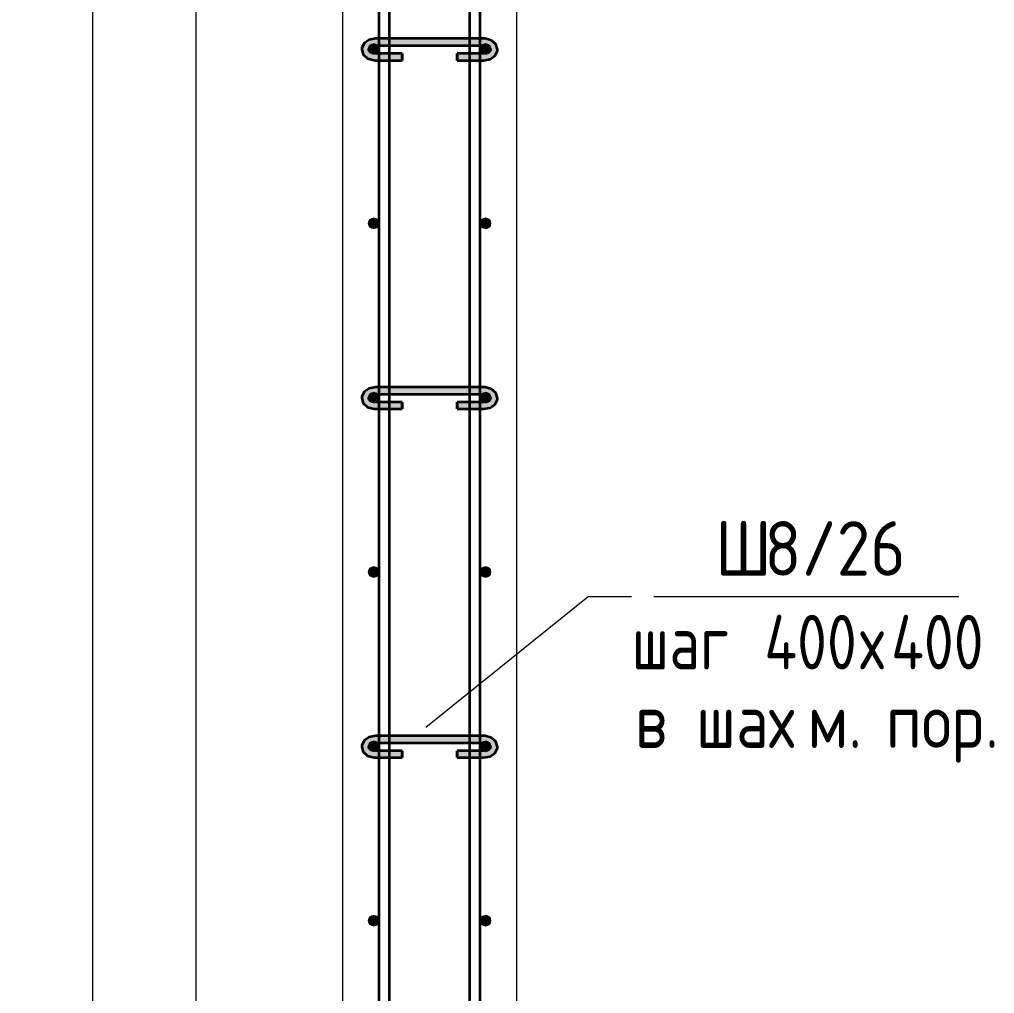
# Model space of a CAD drawing. Header units: millimetres. Extents: x -737 to 48133, y -5064 to 36443.
# Drawn here: x 32878 to 33996, y 16 to 1134 of the extents above; entities that cross this region are included whole.
import ezdxf

# ---------------------------------------------------------------- set-up
doc = ezdxf.new("R2010")
doc.units = ezdxf.units.MM
for name, color, linetype, lineweight in [('AA_Dim', 7, 'Continuous', 9), ('AA_Dim-25', 7, 'Continuous', 9), ('AA_Oformlenie', 7, 'Continuous', 9), ('AA_Vinoska', 7, 'Continuous', 9), ('AF_Stena_Опалубка', 253, 'Continuous', 20), ('Gen_Text', 7, 'Continuous', 9), ('KR_Armatura', 7, 'Continuous', 20), ('KR_Armatura_Tonkie', 7, 'Continuous', 20)]:
    doc.layers.add(name, color=color, linetype=linetype, lineweight=lineweight)
doc.styles.add('ISOCPEUR_6', font='isocpeur.TTF', dxfattribs={"width": 0.9, "height": 62.5})
doc.styles.add('ISOCPEUR_7', font='isocpeur.TTF', dxfattribs={"width": 0.85, "height": 62.5})
doc.styles.add('ISOCPEUR_8', font='isocpeur.TTF', dxfattribs={"width": 0.8, "height": 62.5})
doc.dimstyles.new('05_Округл_5мм__прозр__3', dxfattribs={"dimscale": 304.8, "dimtxt": 62.672186, "dimasz": 0.139436, "dimexe": 0.123031, "dimexo": 0.082021, "dimgap": 0.008202, "dimtad": 1, "dimdec": 0, "dimrnd": 5, "dimdsep": 46, "dimtxsty": 'ISOCPEUR_6', "dimblk1": 'OBLIQUE', "dimblk2": 'OBLIQUE', "dimsah": 1, "dimcen": 0.09, "dimdle": 0.123031, "dimazin": 0, "dimtfac": 1, "dimtdec": 4, "dimtix": 1, "dimtmove": 0, "dimatfit": 3, "dimfxl": 1, "dimtvp": 1, "dimtolj": 1, "dimtzin": 0, "dimlwd": 18, "dimlwe": 18, "dimarcsym": 2})

# ---------------------------------------------------------------- blocks, each defined once
blk = doc.blocks.new('261_Шпилька массив _НесАрм_РабПлоск_ - 8 А240-V6-1-1 Армирование')
at = {"layer": 'KR_Armatura_Tonkie', "lineweight": 35}
for points in [[(-34471.9, 1087), (-34471.9, 1093.8), (-34475.9, 1094.6), (-34478.8, 1096.7), (-34479.9, 1099.4), (-34479.1, 1101.4), (-34471.9, 1104.1), (-34471.9, 1110.8), (-34478, 1110), (-34483.2, 1107.5), (-34486.7, 1103.8), (-34487.9, 1099.5), (-34486.7, 1095.2), (-34484.3, 1091.6), (-34479.4, 1088.5), (-34474.4, 1087.5)], [(-34395, 1110.8), (-34348.1, 1110.8), (-34348.1, 1112), (-34471.9, 1111.9), (-34471.9, 1110.8), (-34452, 1110.8)], [(-34395, 1104), (-34348.1, 1104.1), (-34348.1, 1110.8), (-34471.9, 1110.8), (-34471.9, 1104), (-34452, 1104)], [(-34348.1, 1087), (-34341.9, 1088), (-34339.4, 1089.2), (-34336.1, 1091.9), (-34333.3, 1095.2), (-34332.1, 1099.5), (-34333.3, 1103.8), (-34336.8, 1107.5), (-34342.2, 1110), (-34348.1, 1110.8), (-34348.1, 1104), (-34341.9, 1102.6), (-34340.6, 1100.8), (-34340.1, 1099.5), (-34341.2, 1096.7), (-34344.1, 1094.6), (-34348.1, 1093.8), (-34348.1, 1087.2)], [(-34468, 1093.8), (-34441.6, 1093.8), (-34441.6, 1095), (-34471.9, 1094.9), (-34471.9, 1093.8), (-34468.1, 1093.8)], [(-34452, 1087), (-34441.6, 1087.2), (-34441.6, 1093.8), (-34471.9, 1093.8), (-34471.9, 1087), (-34456, 1087)], [(-34352, 1093.8), (-34348.1, 1093.8), (-34348.1, 1095), (-34378.4, 1094.9), (-34378.4, 1093.8), (-34364, 1093.8)], [(-34364, 1087), (-34348.1, 1087.2), (-34348.1, 1093.8), (-34378.4, 1093.8), (-34378.4, 1087)], [(-34471.9, 687), (-34471.9, 693.8), (-34475.9, 694.6), (-34478.8, 696.7), (-34479.9, 699.4), (-34479.1, 701.4), (-34471.9, 704.1), (-34471.9, 710.8), (-34478, 710), (-34483.2, 707.5), (-34486.7, 703.8), (-34487.9, 699.5), (-34486.7, 695.2), (-34484.3, 691.6), (-34479.4, 688.5), (-34474.4, 687.5)], [(-34348.1, 710.8), (-34348.1, 712), (-34471.9, 711.9), (-34471.9, 710.8), (-34352, 710.8)], [(-34352, 704), (-34348.1, 704.1), (-34348.1, 710.8), (-34471.9, 710.8), (-34471.9, 704), (-34364, 704)], [(-34348.1, 687), (-34341.9, 688), (-34339.4, 689.2), (-34336.1, 691.9), (-34333.3, 695.2), (-34332.1, 699.5), (-34333.3, 703.8), (-34337.2, 707.7), (-34342.2, 710), (-34348.1, 710.8), (-34348.1, 704), (-34341.9, 702.6), (-34340.6, 700.8), (-34340.1, 699.5), (-34341.2, 696.7), (-34344.1, 694.6), (-34348.1, 693.8), (-34348.1, 687.2)], [(-34468, 693.8), (-34441.6, 693.8), (-34441.6, 695), (-34471.9, 694.9), (-34471.9, 693.8), (-34468.1, 693.8)], [(-34452, 687), (-34441.6, 687.2), (-34441.6, 693.8), (-34471.9, 693.8), (-34471.9, 687), (-34456, 687)], [(-34352, 693.8), (-34348.1, 693.8), (-34348.1, 695), (-34378.4, 694.9), (-34378.4, 693.8), (-34364, 693.8)], [(-34366.5, 687), (-34348.1, 687.2), (-34348.1, 693.8), (-34378.4, 693.8), (-34378.4, 687)], [(-34471.9, 287), (-34471.9, 293.8), (-34475.9, 294.6), (-34478.8, 296.7), (-34479.9, 299.4), (-34479.1, 301.4), (-34471.9, 304.1), (-34471.9, 310.8), (-34478, 310), (-34483.2, 307.5), (-34486.7, 303.8), (-34487.9, 299.5), (-34486.7, 295.2), (-34484.3, 291.6), (-34479.4, 288.5), (-34474.4, 287.5)], [(-34395, 310.8), (-34348.1, 310.8), (-34348.1, 312), (-34471.9, 311.9), (-34471.9, 310.8), (-34452, 310.8)], [(-34395, 304), (-34348.1, 304.1), (-34348.1, 310.8), (-34471.9, 310.8), (-34471.9, 304), (-34452, 304)], [(-34348.1, 287), (-34341.9, 288), (-34339.4, 289.2), (-34336.1, 291.9), (-34333.3, 295.2), (-34332.1, 299.5), (-34333.3, 303.8), (-34336.8, 307.5), (-34342.2, 310), (-34348.1, 310.8), (-34348.1, 304), (-34341.9, 302.6), (-34340.6, 300.8), (-34340.1, 299.5), (-34341.2, 296.7), (-34344.1, 294.6), (-34348.1, 293.8), (-34348.1, 287.2)], [(-34468, 293.8), (-34441.6, 294), (-34441.6, 295), (-34471.9, 294.9), (-34471.9, 293.8), (-34468.1, 293.8)], [(-34456, 287), (-34441.6, 287.2), (-34441.6, 293.8), (-34471.9, 293.8), (-34471.9, 287), (-34468, 287)], [(-34368.9, 293.8), (-34348.1, 294), (-34348.1, 295), (-34378.4, 294.9), (-34378.4, 293.8)], [(-34364, 287), (-34348.1, 287.2), (-34348.1, 293.8), (-34378.4, 293.8), (-34378.4, 287)]]:
    blk.add_hatch(color=256, dxfattribs=at).paths.add_polyline_path(points)
h = blk.add_hatch(color=256, dxfattribs=at)
h.paths.add_polyline_path([(-34471.9, 1093.8), (-34471.9, 1095), (-34477.7, 1096.4), (-34479.1, 1097.5), (-34478.8, 1096.7), (-34475.3, 1094.5)])
h.paths.add_polyline_path([(-34486.7, 1103.8), (-34483.2, 1107.5), (-34477.5, 1110), (-34471.9, 1110.8), (-34471.9, 1112), (-34479.4, 1110.5), (-34484.3, 1107.4)])
h = blk.add_hatch(color=256, dxfattribs=at)
h.paths.add_polyline_path([(-34348.1, 1093.8), (-34344.1, 1094.6), (-34341.1, 1096.7), (-34341.2, 1097.4), (-34341.9, 1096.5), (-34348.1, 1094.9), (-34348.1, 1094.5)])
h.paths.add_polyline_path([(-34333.3, 1103.8), (-34336.1, 1107.2), (-34340.6, 1110.4), (-34342, 1111), (-34348.1, 1111.9), (-34348.1, 1110.8), (-34342, 1110), (-34336.8, 1107.5)])
h = blk.add_hatch(color=256, dxfattribs=at)
h.paths.add_polyline_path([(-34471.9, 693.8), (-34471.9, 695), (-34477.7, 696.4), (-34479.1, 697.5), (-34478.8, 696.7), (-34475.3, 694.5)])
h.paths.add_polyline_path([(-34486.7, 703.8), (-34482.8, 707.7), (-34477.5, 710), (-34471.9, 710.8), (-34471.9, 712), (-34479.4, 710.5), (-34484.3, 707.4)])
h = blk.add_hatch(color=256, dxfattribs=at)
h.paths.add_polyline_path([(-34348.1, 693.8), (-34344.1, 694.6), (-34341.1, 696.7), (-34341.2, 697.4), (-34341.9, 696.5), (-34348.1, 694.9), (-34348.1, 694.5)])
h.paths.add_polyline_path([(-34333.3, 703.8), (-34336.8, 707.7), (-34340.6, 710.4), (-34342, 711), (-34348.1, 711.9), (-34348.1, 710.8), (-34342, 710), (-34336.8, 707.5)])
h = blk.add_hatch(color=256, dxfattribs=at)
h.paths.add_polyline_path([(-34471.9, 293.8), (-34471.9, 295), (-34477.7, 296.4), (-34479.1, 297.5), (-34478.8, 296.7), (-34475.3, 294.5), (-34472.5, 294)])
h.paths.add_polyline_path([(-34486.7, 303.8), (-34483.2, 307.5), (-34477.5, 310), (-34471.9, 310.8), (-34471.9, 312), (-34479.4, 310.5), (-34484.3, 307.4)])
h = blk.add_hatch(color=256, dxfattribs=at)
h.paths.add_polyline_path([(-34348.1, 293.8), (-34344.1, 294.6), (-34341.1, 296.7), (-34341.2, 297.4), (-34341.9, 296.5), (-34348.1, 294.9), (-34348.1, 294)])
h.paths.add_polyline_path([(-34333.3, 303.8), (-34336.1, 307.2), (-34340.6, 310.4), (-34342, 311), (-34348.1, 311.9), (-34348.1, 310.8), (-34342, 310), (-34336.8, 307.5)])
for p, q in [((-34468, 1112), (-34471.9, 1112)), ((-34456, 1112), (-34468, 1112)), ((-34364, 1112), (-34456, 1112)), ((-34352, 1112), (-34364, 1112)), ((-34348.1, 1112), (-34352, 1112)), ((-34471.9, 1104), (-34468, 1104)), ((-34468, 1104), (-34456, 1104)), ((-34456, 1104), (-34364, 1104)), ((-34364, 1104), (-34352, 1104)), ((-34352, 1104), (-34348.1, 1104)), ((-34468, 1095), (-34471.9, 1095)), ((-34471.9, 1087), (-34468, 1087)), ((-34456, 1095), (-34468, 1095)), ((-34468, 1087), (-34456, 1087)), ((-34441.6, 1095), (-34456, 1095)), ((-34456, 1087), (-34441.6, 1087)), ((-34441.6, 1095), (-34441.6, 1093.8)), ((-34441.6, 1088.2), (-34441.6, 1094.9)), ((-34441.6, 1093.8), (-34441.6, 1087)), ((-34441.6, 1087.2), (-34441.6, 1088.2)), ((-34364, 1095), (-34378.4, 1095)), ((-34378.4, 1093.8), (-34378.4, 1095)), ((-34378.4, 1094.9), (-34378.4, 1092.1)), ((-34378.4, 1087), (-34378.4, 1093.8)), ((-34378.4, 1091.9), (-34378.4, 1088.2)), ((-34378.4, 1088.2), (-34378.4, 1087.2)), ((-34378.4, 1087), (-34364, 1087)), ((-34352, 1095), (-34364, 1095)), ((-34364, 1087), (-34352, 1087)), ((-34348.1, 1095), (-34352, 1095)), ((-34352, 1087), (-34348.1, 1087)), ((-34468, 712), (-34471.9, 712)), ((-34456, 712), (-34468, 712)), ((-34364, 712), (-34456, 712)), ((-34352, 712), (-34364, 712)), ((-34348.1, 712), (-34352, 712)), ((-34471.9, 704), (-34468, 704)), ((-34468, 695), (-34471.9, 695)), ((-34468, 704), (-34456, 704)), ((-34456, 695), (-34468, 695)), ((-34456, 704), (-34364, 704)), ((-34441.6, 695), (-34456, 695)), ((-34441.6, 695), (-34441.6, 693.8)), ((-34441.6, 688.2), (-34441.6, 694.9)), ((-34441.6, 693.8), (-34441.6, 687)), ((-34364, 695), (-34378.4, 695)), ((-34378.4, 693.8), (-34378.4, 695)), ((-34378.4, 694.9), (-34378.4, 688.2)), ((-34378.4, 687), (-34378.4, 693.8)), ((-34364, 704), (-34352, 704)), ((-34352, 695), (-34364, 695)), ((-34352, 704), (-34348.1, 704)), ((-34348.1, 695), (-34352, 695)), ((-34471.9, 687), (-34468, 687)), ((-34468, 687), (-34456, 687)), ((-34456, 687), (-34441.6, 687)), ((-34441.6, 687.2), (-34441.6, 688.2)), ((-34378.4, 688.2), (-34378.4, 687.2)), ((-34378.4, 687), (-34364, 687)), ((-34364, 687), (-34352, 687)), ((-34352, 687), (-34348.1, 687)), ((-34468, 312), (-34471.9, 312)), ((-34471.9, 304), (-34468, 304)), ((-34456, 312), (-34468, 312)), ((-34468, 304), (-34456, 304)), ((-34364, 312), (-34456, 312)), ((-34456, 304), (-34364, 304)), ((-34352, 312), (-34364, 312)), ((-34364, 304), (-34352, 304)), ((-34348.1, 312), (-34352, 312)), ((-34352, 304), (-34348.1, 304)), ((-34468, 295), (-34471.9, 295)), ((-34456, 295), (-34468, 295)), ((-34441.6, 295), (-34456, 295)), ((-34441.6, 295), (-34441.6, 293.8)), ((-34441.6, 294), (-34441.6, 294.9)), ((-34441.6, 293.8), (-34441.6, 287)), ((-34441.6, 288.2), (-34441.6, 293.8)), ((-34364, 295), (-34378.4, 295)), ((-34378.4, 293.8), (-34378.4, 295)), ((-34378.4, 294.9), (-34378.4, 294)), ((-34378.4, 293.8), (-34378.4, 288.2)), ((-34378.4, 287), (-34378.4, 293.8)), ((-34352, 295), (-34364, 295)), ((-34348.1, 295), (-34352, 295)), ((-34471.9, 287), (-34468, 287)), ((-34468, 287), (-34456, 287)), ((-34456, 287), (-34441.6, 287)), ((-34441.6, 287.2), (-34441.6, 288.2)), ((-34378.4, 288.2), (-34378.4, 287.2)), ((-34378.4, 287), (-34364, 287)), ((-34364, 287), (-34352, 287)), ((-34352, 287), (-34348.1, 287))]:
    blk.add_line(p, q, dxfattribs=at)
at = {"layer": 'KR_Armatura_Tonkie', "lineweight": 35, "flags": 128}
for points in [[(-34471.9, 1112), (-34479.5, 1110.5), (-34485.1, 1106.6), (-34487.8, 1101.1), (-34487.9, 1099.5)], [(-34332.1, 1099.5), (-34333.9, 1105.4), (-34338.9, 1109.8), (-34346.2, 1111.9), (-34348.1, 1112)], [(-34487.9, 1099.5), (-34486.1, 1093.6), (-34481.1, 1089.2), (-34473.8, 1087.1), (-34471.9, 1087)], [(-34479.9, 1099.5), (-34479, 1101.5), (-34475.2, 1103.6), (-34471.9, 1104)], [(-34471.9, 1095), (-34476.9, 1096.1), (-34479.6, 1098.3), (-34479.9, 1099.5)], [(-34348.1, 1104), (-34343.1, 1102.9), (-34340.4, 1100.7), (-34340.1, 1099.5)], [(-34348.1, 1087), (-34340.5, 1088.5), (-34334.9, 1092.4), (-34332.2, 1097.9), (-34332.1, 1099.5)], [(-34340.1, 1099.5), (-34341, 1097.5), (-34344.8, 1095.5), (-34348.1, 1095)], [(-34471.9, 712), (-34479.5, 710.5), (-34485.1, 706.6), (-34487.8, 701.1), (-34487.9, 699.5)], [(-34332.1, 699.5), (-34333.9, 705.4), (-34338.9, 709.8), (-34346.2, 711.9), (-34348.1, 712)], [(-34487.9, 699.5), (-34486.1, 693.6), (-34481.1, 689.2), (-34473.8, 687.1), (-34471.9, 687)], [(-34479.9, 699.5), (-34479, 701.5), (-34475.2, 703.6), (-34471.9, 704)], [(-34471.9, 695), (-34476.9, 696.1), (-34479.6, 698.3), (-34479.9, 699.5)], [(-34348.1, 704), (-34343.1, 702.9), (-34340.4, 700.7), (-34340.1, 699.5)], [(-34348.1, 687), (-34340.5, 688.5), (-34334.9, 692.4), (-34332.2, 697.9), (-34332.1, 699.5)], [(-34340.1, 699.5), (-34341, 697.5), (-34344.8, 695.5), (-34348.1, 695)], [(-34471.9, 312), (-34479.5, 310.5), (-34485.1, 306.6), (-34487.8, 301.1), (-34487.9, 299.5)], [(-34479.9, 299.5), (-34479, 301.5), (-34475.2, 303.6), (-34471.9, 304)], [(-34332.1, 299.5), (-34333.9, 305.4), (-34338.9, 309.8), (-34346.2, 311.9), (-34348.1, 312)], [(-34348.1, 304), (-34343.1, 302.9), (-34340.4, 300.7), (-34340.1, 299.5)], [(-34487.9, 299.5), (-34486.1, 293.6), (-34481.1, 289.2), (-34473.8, 287.1), (-34471.9, 287)], [(-34471.9, 295), (-34476.9, 296.1), (-34479.6, 298.3), (-34479.9, 299.5)], [(-34348.1, 287), (-34340.5, 288.5), (-34334.9, 292.4), (-34332.2, 297.9), (-34332.1, 299.5)], [(-34340.1, 299.5), (-34341, 297.5), (-34344.8, 295.5), (-34348.1, 295)]]:
    blk.add_lwpolyline(points, dxfattribs=at)
blk = doc.blocks.new('011_Прямоугольник обрыва _ЭлУзла_ - 011_Прямоугольник обрыва _ЭлУзла_-4158659-1-1 Армирование')
at = {"layer": 'AA_Oformlenie'}
blk.add_line((-34677.7, -1620.5), (-34677.7, 1786.6), dxfattribs=at)
blk = doc.blocks.new('042_М_Арматуры - Диам длина поз _ Комментарий-3662934-1-1 Армирование')
at = {"layer": 'AA_Vinoska'}
blk.add_line((-33404.6, 3196.1), (-33054.6, 3196.1), dxfattribs=at)
blk = doc.blocks.new('DIMBLOCK83-1-1 Армирование')
at = {"layer": 'AA_Dim-25', "lineweight": 30}
for p, q in [((32961.7, 1500), (32940.5, 1521.3)), ((32961.7, 1500), (32983, 1478.8)), ((32961.7, -2900), (32940.5, -2878.7)), ((32961.7, -2900), (32983, -2921.2))]:
    blk.add_line(p, q, dxfattribs=at)
at = {"layer": 'AA_Dim-25', "lineweight": 18}
for p, q in [((33253.1, 1500), (32924.2, 1500)), ((32961.7, -2900), (32961.7, 1500)), ((32961.7, 1500), (33253.1, 1500)), ((33253.1, -2900), (32924.2, -2900)), ((32961.7, -2900), (33253.1, -2900))]:
    blk.add_line(p, q, dxfattribs=at)
at = {"layer": 'AA_Dim-25', "color": 0, "lineweight": 18, "insert": (32877.8, -919.4), "char_height": 62.5, "width": 526.446, "attachment_point": 1, "rotation": 90, "line_spacing_factor": 1.135194, "style": 'ISOCPEUR_6'}
blk.add_mtext('200х22=4400', dxfattribs=at)
blk = doc.blocks.new('_Oblique')
at = {"color": 0, "linetype": 'ByBlock', "lineweight": -2}
blk.add_line((-0.5, -0.5), (0.5, 0.5), dxfattribs=at)

msp = doc.modelspace()

# ---------------------------------------------------------------- hatches: boundary and pattern name
at = {"layer": 'KR_Armatura'}
h = msp.add_hatch(color=256, dxfattribs=at)
edge = h.paths.add_edge_path()
edge.add_arc((33284.1328, 1100), 6, 0, 360)
for points in [[(33284.1328, 1094), (33289.329, 1097), (33289.329, 1103), (33284.1328, 1106), (33278.9367, 1103), (33278.9367, 1097)], [(33412.1328, 1094), (33417.329, 1097), (33417.329, 1103), (33412.1328, 1106), (33406.9367, 1103), (33406.9367, 1097)], [(33284.1328, 894), (33289.329, 897), (33289.329, 903), (33284.1328, 906), (33278.9367, 903), (33278.9367, 897)], [(33412.1328, 894), (33417.329, 897), (33417.329, 903), (33412.1328, 906), (33406.9367, 903), (33406.9367, 897)], [(33284.1328, 694), (33289.329, 697), (33289.329, 703), (33284.1328, 706), (33278.9367, 703), (33278.9367, 697)], [(33412.1328, 694), (33417.329, 697), (33417.329, 703), (33412.1328, 706), (33406.9367, 703), (33406.9367, 697)], [(33284.1328, 494), (33289.329, 497), (33289.329, 503), (33284.1328, 506), (33278.9367, 503), (33278.9367, 497)], [(33412.1328, 494), (33417.329, 497), (33417.329, 503), (33412.1328, 506), (33406.9367, 503), (33406.9367, 497)], [(33284.1328, 294), (33289.329, 297), (33289.329, 303), (33284.1328, 306), (33278.9367, 303), (33278.9367, 297)], [(33412.1328, 294), (33417.329, 297), (33417.329, 303), (33412.1328, 306), (33406.9367, 303), (33406.9367, 297)], [(33284.1328, 94), (33289.329, 97), (33289.329, 103), (33284.1328, 106), (33278.9367, 103), (33278.9367, 97)], [(33412.1328, 94), (33417.329, 97), (33417.329, 103), (33412.1328, 106), (33406.9367, 103), (33406.9367, 97)]]:
    msp.add_hatch(color=256, dxfattribs=at).paths.add_polyline_path(points)
h = msp.add_hatch(color=256, dxfattribs=at)
edge = h.paths.add_edge_path()
edge.add_arc((33412.1328, 1100), 6, 0, 360)
h = msp.add_hatch(color=256, dxfattribs=at)
edge = h.paths.add_edge_path()
edge.add_arc((33284.1328, 900), 6, 0, 360)
h = msp.add_hatch(color=256, dxfattribs=at)
edge = h.paths.add_edge_path()
edge.add_arc((33412.1328, 900), 6, 0, 360)
h = msp.add_hatch(color=256, dxfattribs=at)
edge = h.paths.add_edge_path()
edge.add_arc((33284.1328, 700), 6, 0, 360)
h = msp.add_hatch(color=256, dxfattribs=at)
edge = h.paths.add_edge_path()
edge.add_arc((33412.1328, 700), 6, 0, 360)
h = msp.add_hatch(color=256, dxfattribs=at)
edge = h.paths.add_edge_path()
edge.add_arc((33284.1328, 500), 6, 0, 360)
h = msp.add_hatch(color=256, dxfattribs=at)
edge = h.paths.add_edge_path()
edge.add_arc((33412.1328, 500), 6, 0, 360)
h = msp.add_hatch(color=256, dxfattribs=at)
edge = h.paths.add_edge_path()
edge.add_arc((33284.1328, 300), 6, 0, 360)
h = msp.add_hatch(color=256, dxfattribs=at)
edge = h.paths.add_edge_path()
edge.add_arc((33412.1328, 300), 6, 0, 360)
h = msp.add_hatch(color=256, dxfattribs=at)
edge = h.paths.add_edge_path()
edge.add_arc((33284.1328, 100), 6, 0, 360)
h = msp.add_hatch(color=256, dxfattribs=at)
edge = h.paths.add_edge_path()
edge.add_arc((33412.1328, 100), 6, 0, 360)

# ---------------------------------------------------------------- linework, layer by layer
at = {"layer": 'AA_Vinoska'}
for p, q in [((33343.8978, 321.8074), (33529.8458, 471.9962)), ((33529.8458, 471.9962), (33579.9088, 471.9962))]:
    msp.add_line(p, q, dxfattribs=at)
at = {"layer": 'AF_Stena_Опалубка'}
for p, q in [((33248.1328, 1670), (33248.1328, -2950)), ((33448.1328, -2950), (33448.1328, 1670))]:
    msp.add_line(p, q, dxfattribs=at)
at = {"layer": 'KR_Armatura'}
for p, q in [((33284.1328, 1106), (33278.9367, 1103)), ((33278.9367, 1103), (33278.9367, 1097)), ((33278.9367, 1097), (33284.1328, 1094)), ((33289.329, 1103), (33284.1328, 1106)), ((33284.1328, 1094), (33289.329, 1097)), ((33289.329, 1097), (33289.329, 1103)), ((33412.1328, 1106), (33406.9367, 1103)), ((33406.9367, 1103), (33406.9367, 1097)), ((33406.9367, 1097), (33412.1328, 1094)), ((33417.329, 1103), (33412.1328, 1106)), ((33412.1328, 1094), (33417.329, 1097)), ((33417.329, 1097), (33417.329, 1103)), ((33284.1328, 906), (33278.9367, 903)), ((33278.9367, 903), (33278.9367, 897)), ((33278.9367, 897), (33284.1328, 894)), ((33289.329, 903), (33284.1328, 906)), ((33284.1328, 894), (33289.329, 897)), ((33289.329, 897), (33289.329, 903)), ((33412.1328, 906), (33406.9367, 903)), ((33406.9367, 903), (33406.9367, 897)), ((33406.9367, 897), (33412.1328, 894)), ((33417.329, 903), (33412.1328, 906)), ((33412.1328, 894), (33417.329, 897)), ((33417.329, 897), (33417.329, 903)), ((33284.1328, 706), (33278.9367, 703)), ((33289.329, 703), (33284.1328, 706)), ((33412.1328, 706), (33406.9367, 703)), ((33417.329, 703), (33412.1328, 706)), ((33278.9367, 703), (33278.9367, 697)), ((33278.9367, 697), (33284.1328, 694)), ((33284.1328, 694), (33289.329, 697)), ((33289.329, 697), (33289.329, 703)), ((33406.9367, 703), (33406.9367, 697)), ((33406.9367, 697), (33412.1328, 694)), ((33412.1328, 694), (33417.329, 697)), ((33417.329, 697), (33417.329, 703)), ((33284.1328, 506), (33278.9367, 503)), ((33289.329, 503), (33284.1328, 506)), ((33412.1328, 506), (33406.9367, 503)), ((33417.329, 503), (33412.1328, 506)), ((33278.9367, 503), (33278.9367, 497)), ((33278.9367, 497), (33284.1328, 494)), ((33284.1328, 494), (33289.329, 497)), ((33289.329, 497), (33289.329, 503)), ((33406.9367, 503), (33406.9367, 497)), ((33406.9367, 497), (33412.1328, 494)), ((33412.1328, 494), (33417.329, 497)), ((33417.329, 497), (33417.329, 503)), ((33284.1328, 306), (33278.9367, 303)), ((33278.9367, 303), (33278.9367, 297)), ((33289.329, 303), (33284.1328, 306)), ((33289.329, 297), (33289.329, 303)), ((33412.1328, 306), (33406.9367, 303)), ((33406.9367, 303), (33406.9367, 297)), ((33417.329, 303), (33412.1328, 306)), ((33417.329, 297), (33417.329, 303)), ((33278.9367, 297), (33284.1328, 294)), ((33284.1328, 294), (33289.329, 297)), ((33406.9367, 297), (33412.1328, 294)), ((33412.1328, 294), (33417.329, 297)), ((33284.1328, 106), (33278.9367, 103)), ((33278.9367, 103), (33278.9367, 97)), ((33289.329, 103), (33284.1328, 106)), ((33289.329, 97), (33289.329, 103)), ((33412.1328, 106), (33406.9367, 103)), ((33406.9367, 103), (33406.9367, 97)), ((33417.329, 103), (33412.1328, 106)), ((33417.329, 97), (33417.329, 103)), ((33278.9367, 97), (33284.1328, 94)), ((33284.1328, 94), (33289.329, 97)), ((33406.9367, 97), (33412.1328, 94)), ((33412.1328, 94), (33417.329, 97))]:
    msp.add_line(p, q, dxfattribs=at)
for centre in [(33284.1328, 1100), (33412.1328, 1100), (33284.1328, 900), (33412.1328, 900), (33284.1328, 700), (33412.1328, 700), (33284.1328, 500), (33412.1328, 500), (33284.1328, 300), (33412.1328, 300), (33284.1328, 100), (33412.1328, 100)]:
    msp.add_circle(centre, 6, dxfattribs=at)
at = {"layer": 'KR_Armatura_Tonkie', "lineweight": 35}
for p, q in [((33290.1328, -2942), (33290.1328, 1640)), ((33302.1328, -2942), (33302.1328, 1640)), ((33394.1328, -2942), (33394.1328, 1640)), ((33406.1328, -2942), (33406.1328, 1640))]:
    msp.add_line(p, q, dxfattribs=at)

# ---------------------------------------------------------------- block references
at = {"layer": 'AA_Oformlenie'}
msp.add_blockref('011_Прямоугольник обрыва _ЭлУзла_ - 011_Прямоугольник обрыва _ЭлУзла_-4158659-1-1 Армирование', (67758.1328, 0), dxfattribs=at)
at = {"layer": 'AA_Vinoska'}
msp.add_blockref('042_М_Арматуры - Диам длина поз _ Комментарий-3662934-1-1 Армирование', (67009.876, -2724.1125), dxfattribs=at)
at = {"layer": 'KR_Armatura_Tonkie', "lineweight": 35}
msp.add_blockref('261_Шпилька массив _НесАрм_РабПлоск_ - 8 А240-V6-1-1 Армирование', (67758.1328, 0), dxfattribs=at)

# ---------------------------------------------------------------- texts
at = {"layer": 'AA_Vinoska', "char_height": 62.5, "attachment_point": 1}
for s, insert, width, style in [('\\fISOCPEUR|b0|i0|c204|p34|;\\W.9;Ш', (33675.6588, 558.2525), 68.544281, 'ISOCPEUR_6'), ('8/26', (33732.2134, 558.2525), 194.810062, 'ISOCPEUR_6'), (' 400', (33700.2942, 450.7761), 171.561125, 'ISOCPEUR_8'), ('400', (33877.565, 450.7761), 134.6835, 'ISOCPEUR_8'), ('шаг', (33579.9088, 450.7761), 145.907125, 'ISOCPEUR_8'), ('\\fISOCPEUR|b0|i0|c204|p34|;\\W.8;х', (33841.8463, 450.7761), 43.291125, 'ISOCPEUR_8')]:
    msp.add_mtext(s, dxfattribs=dict(at, insert=insert, width=width, style=style))
at = {"layer": 'Gen_Text', "char_height": 62.5, "attachment_point": 1, "style": 'ISOCPEUR_7'}
for s, insert, width in [('\\fISOCPEUR|b0|i0|c204|p34|;\\W.85; ', (33621.4326, 360.6527), 39.182477), ('\\fISOCPEUR|b0|i0|c204|p34|;\\W.85;в', (33583.4814, 360.6527), 45.99682), ('шах', (33653.7614, 360.6527), 155.02632), ('м. ', (33781.6709, 360.6527), 109.0295), ('пор', (33871.6292, 360.6527), 137.990461), ('\\fISOCPEUR|b0|i0|c204|p34|;\\W.85;.', (33985.4827, 360.6527), 18.739445)]:
    msp.add_mtext(s, dxfattribs=dict(at, insert=insert, width=width))

# ---------------------------------------------------------------- dimensions: what is measured, and where the dimension line sits
at = {"layer": 'AA_Dim', "lineweight": 18}
dim = msp.add_linear_dim(base=(32961.7254, 1500), p1=(33278.1328, -2900), p2=(33278.1328, 1500), angle=90, dimstyle='05_Округл_5мм__прозр__3', override={"dimpost": '200х22=<>', "dimfxl": 4400}, dxfattribs=at)
dim.commit()
dim.dimension.update_dxf_attribs({"geometry": 'DIMBLOCK83-1-1 Армирование', "text_midpoint": (32927.9754, -700)})

doc.saveas('drawing.dxf')
